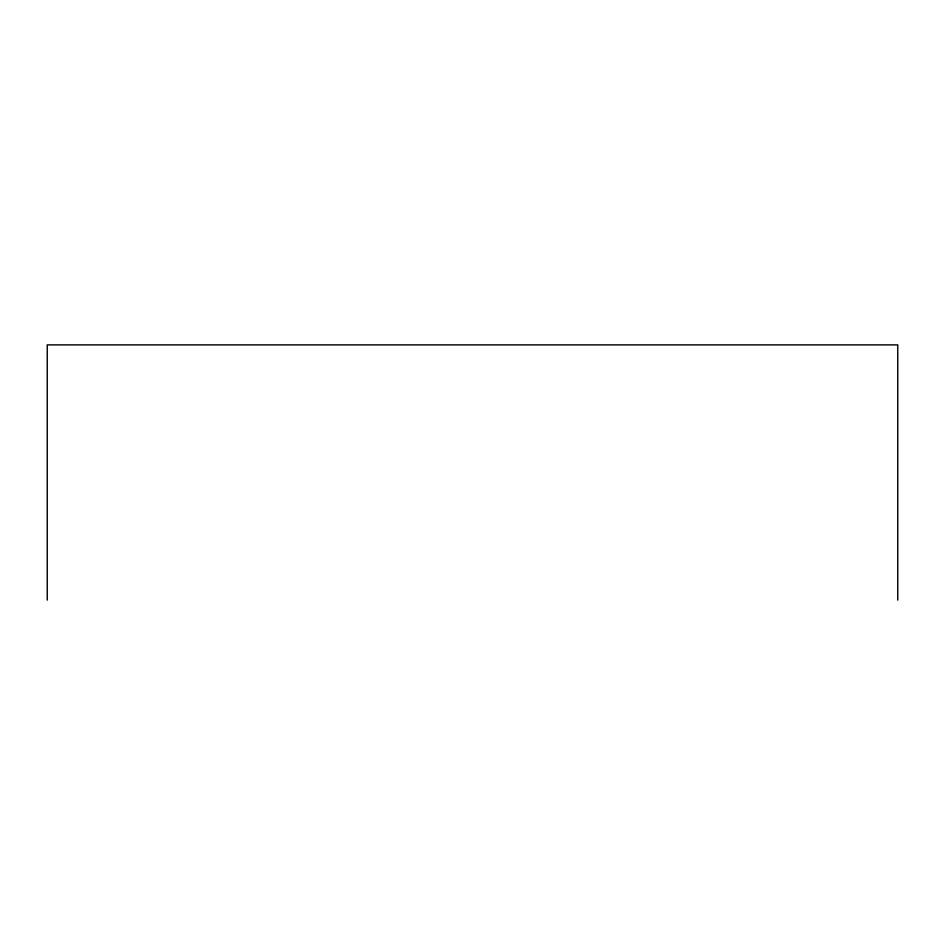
<?xml version="1.0" encoding="UTF-8"?>
<svg xmlns="http://www.w3.org/2000/svg" width="945" height="945" viewBox="0 0 945 945"><rect width="100%" height="100%" fill="white"/><g stroke="black" fill="none" stroke-linecap="round" stroke-linejoin="round"><path stroke-width="1.42" d="M897.75 600.122L897.75 344.878L47.25 344.878L47.25 600.122"/></g></svg>
